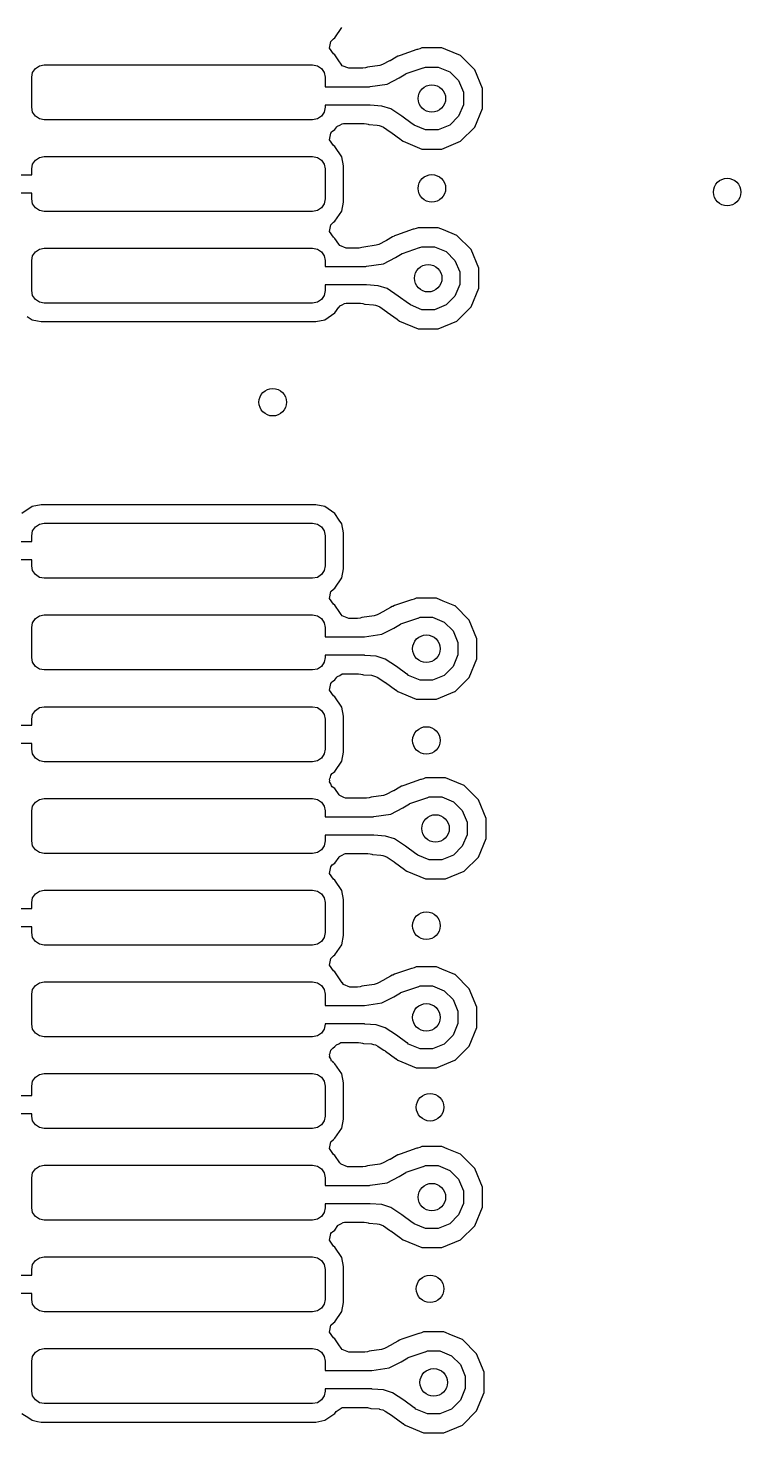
# Model space of a CAD drawing. Extents: x 114.9 to 199.6, y -137.1 to -76.7.
# Drawn here: x 180.48 to 184.36, y -112.99 to -105.33 of the extents above; entities that cross this region are included whole.
import ezdxf

# ---------------------------------------------------------------- set-up
doc = ezdxf.new("R2010")
doc.units = 0
doc.layers.add('BLACK', color=7, linetype='CONTINUOUS')

msp = doc.modelspace()

# ---------------------------------------------------------------- linework, layer by layer
at = {"layer": 'BLACK', "linetype": 'CONTINUOUS'}
for p, q in [((182.12919, -105.398778), (182.142709, -105.385258)), ((182.142709, -105.385258), (182.151431, -105.379431)), ((182.151431, -105.379431), (182.188713, -105.323635)), ((182.121875, -105.435561), (182.12919, -105.398778)), ((182.14271, -105.466741), (182.121875, -105.435561)), ((182.151431, -105.472569), (182.14271, -105.466741)), ((182.598828, -105.442987), (182.506279, -105.474933)), ((182.601347, -105.442643), (182.598828, -105.442987)), ((182.613448, -105.439367), (182.601347, -105.442643)), ((182.6252, -105.4345), (182.613448, -105.439367)), ((182.7348, -105.4345), (182.6252, -105.4345)), ((182.734801, -105.4345), (182.7348, -105.4345)), ((182.755292, -105.442988), (182.734801, -105.4345)), ((182.836058, -105.476443), (182.755292, -105.442988)), ((180.51797, -105.54597), (180.54009, -105.53119)), ((180.54009, -105.53119), (180.566182, -105.526)), ((180.566182, -105.526), (182.029818, -105.526)), ((182.029818, -105.526), (182.05591, -105.53119)), ((182.05591, -105.53119), (182.07803, -105.54597)), ((182.173524, -105.505634), (182.151431, -105.472569)), ((182.185611, -105.523723), (182.173524, -105.505634)), ((182.191705, -105.531148), (182.185611, -105.523723)), ((182.226353, -105.5455), (182.191705, -105.531148)), ((182.318438, -105.543277), (182.303846, -105.5455)), ((182.328552, -105.540121), (182.318438, -105.543277)), ((182.395405, -105.530609), (182.328552, -105.540121)), ((182.411044, -105.525605), (182.395405, -105.530609)), ((182.449588, -105.505634), (182.411044, -105.525605)), ((182.452014, -105.504288), (182.449588, -105.505634)), ((182.484756, -105.484897), (182.452014, -105.504288)), ((182.484799, -105.484873), (182.484756, -105.484897)), ((182.494187, -105.479935), (182.484799, -105.484873)), ((182.494202, -105.479927), (182.494187, -105.479935)), ((182.496325, -105.478944), (182.494202, -105.479927)), ((182.49634, -105.478937), (182.496325, -105.478944)), ((182.506251, -105.474943), (182.49634, -105.478937)), ((182.506279, -105.474933), (182.506251, -105.474943)), ((182.540679, -105.574668), (182.633253, -105.542714)), ((182.633253, -105.542714), (182.635087, -105.542824)), ((182.635087, -105.542824), (182.645859, -105.538363)), ((182.645859, -105.538363), (182.714141, -105.538363)), ((182.714141, -105.538363), (182.777225, -105.564493)), ((182.836059, -105.476444), (182.836058, -105.476443)), ((182.836061, -105.476445), (182.836059, -105.476444)), ((182.913555, -105.553939), (182.836061, -105.476445)), ((180.498, -105.594182), (180.50319, -105.56809)), ((180.498, -105.757818), (180.498, -105.594182)), ((180.50319, -105.56809), (180.51797, -105.54597)), ((182.07803, -105.54597), (182.09281, -105.56809)), ((182.09281, -105.56809), (182.098, -105.594182)), ((182.098, -105.594182), (182.098, -105.646)), ((182.303846, -105.5455), (182.226353, -105.5455)), ((182.436267, -105.631359), (182.501999, -105.5973)), ((182.501999, -105.5973), (182.538542, -105.575658)), ((182.538542, -105.575658), (182.540679, -105.574668)), ((182.777225, -105.564493), (182.825507, -105.612775)), ((182.825507, -105.612775), (182.851637, -105.675859)), ((182.913555, -105.55394), (182.913555, -105.553939)), ((182.913557, -105.553942), (182.913555, -105.55394)), ((182.9555, -105.6552), (182.913557, -105.553942)), ((182.098, -105.646), (182.34055, -105.646)), ((182.34055, -105.646), (182.343412, -105.64457)), ((182.343412, -105.64457), (182.436267, -105.631359)), ((182.851637, -105.675859), (182.851637, -105.744141)), ((182.9555, -105.7648), (182.9555, -105.6552)), ((180.50319, -105.78391), (180.498, -105.757818)), ((182.098, -105.757818), (182.09281, -105.78391)), ((182.342735, -105.746), (182.098, -105.746)), ((182.098, -105.746), (182.098, -105.757818)), ((182.344253, -105.746756), (182.342735, -105.746)), ((182.406637, -105.751086), (182.344253, -105.746756)), ((182.456022, -105.766697), (182.406637, -105.751086)), ((182.516232, -105.807276), (182.456022, -105.766697)), ((182.851637, -105.744141), (182.825507, -105.807225)), ((182.913557, -105.866058), (182.9555, -105.7648)), ((180.51797, -105.80603), (180.50319, -105.78391)), ((180.54009, -105.82081), (180.51797, -105.80603)), ((180.566182, -105.826), (180.54009, -105.82081)), ((182.029818, -105.826), (180.566182, -105.826)), ((182.05591, -105.82081), (182.029818, -105.826)), ((182.07803, -105.80603), (182.05591, -105.82081)), ((182.09281, -105.78391), (182.07803, -105.80603)), ((182.177931, -105.85555), (182.190066, -105.847442)), ((182.190066, -105.847442), (182.198785, -105.846582)), ((182.198785, -105.846582), (182.198969, -105.846504)), ((182.198969, -105.846504), (182.199091, -105.846552)), ((182.199091, -105.846552), (182.199626, -105.8465)), ((182.199626, -105.8465), (182.310176, -105.8465)), ((182.310176, -105.8465), (182.323041, -105.848219)), ((182.323041, -105.848219), (182.331833, -105.850611)), ((182.331833, -105.850611), (182.336948, -105.852003)), ((182.57298, -105.848407), (182.516232, -105.807276)), ((182.5733, -105.848631), (182.57298, -105.848407)), ((182.576564, -105.849296), (182.5733, -105.848631)), ((182.582775, -105.855507), (182.576564, -105.849296)), ((182.825507, -105.807225), (182.777225, -105.855507)), ((182.121875, -105.935561), (182.12919, -105.898778)), ((182.12919, -105.898778), (182.134823, -105.891819)), ((182.134823, -105.891819), (182.138418, -105.888125)), ((182.138418, -105.888125), (182.151431, -105.879431)), ((182.151431, -105.879431), (182.161382, -105.864537)), ((182.161382, -105.864537), (182.164516, -105.861319)), ((182.164516, -105.861319), (182.177931, -105.85555)), ((182.336948, -105.852003), (182.380997, -105.855059)), ((182.380997, -105.855059), (182.392362, -105.857219)), ((182.392362, -105.857219), (182.402949, -105.860565)), ((182.402949, -105.860565), (182.415563, -105.866653)), ((182.415563, -105.866653), (182.451673, -105.89099)), ((182.451673, -105.89099), (182.455079, -105.893285)), ((182.455079, -105.893285), (182.456443, -105.894238)), ((182.456443, -105.894238), (182.511066, -105.933829)), ((182.645859, -105.881637), (182.582775, -105.855507)), ((182.714141, -105.881637), (182.645859, -105.881637)), ((182.777225, -105.855507), (182.714141, -105.881637)), ((182.836061, -105.943555), (182.913555, -105.866061)), ((182.913555, -105.86606), (182.913557, -105.866058)), ((182.913555, -105.866061), (182.913555, -105.86606)), ((182.14271, -105.966741), (182.121875, -105.935561)), ((182.151431, -105.972569), (182.14271, -105.966741)), ((182.188713, -106.028365), (182.151431, -105.972569)), ((182.511066, -105.933829), (182.51248, -105.934836)), ((182.51248, -105.934836), (182.512528, -105.93487)), ((182.512528, -105.93487), (182.512537, -105.934876)), ((182.512537, -105.934876), (182.514861, -105.936503)), ((182.514861, -105.936503), (182.514809, -105.936577)), ((182.514809, -105.936577), (182.523603, -105.943219)), ((182.523603, -105.943219), (182.523939, -105.943555)), ((182.523939, -105.943555), (182.52394, -105.943555)), ((182.52394, -105.943555), (182.523942, -105.943557)), ((182.523942, -105.943557), (182.6252, -105.9855)), ((182.6252, -105.9855), (182.625202, -105.9855)), ((182.625202, -105.9855), (182.734798, -105.9855)), ((182.734798, -105.9855), (182.7348, -105.9855)), ((182.7348, -105.9855), (182.836058, -105.943557)), ((182.836058, -105.943557), (182.83606, -105.943555)), ((182.83606, -105.943555), (182.836061, -105.943555)), ((180.498, -106.094182), (180.50319, -106.06809)), ((180.50319, -106.06809), (180.51797, -106.04597)), ((180.51797, -106.04597), (180.54009, -106.03119)), ((180.54009, -106.03119), (180.566182, -106.026)), ((180.566182, -106.026), (182.029818, -106.026)), ((182.029818, -106.026), (182.05591, -106.03119)), ((182.05591, -106.03119), (182.07803, -106.04597)), ((182.07803, -106.04597), (182.09281, -106.06809)), ((182.09281, -106.06809), (182.098, -106.094182)), ((182.198499, -106.077568), (182.188713, -106.028365)), ((182.1985, -106.274433), (182.198499, -106.077568)), ((180.234, -106.126), (180.498, -106.126)), ((180.498, -106.126), (180.498, -106.094182)), ((182.098, -106.094182), (182.098, -106.257818)), ((180.498, -106.226), (180.254711, -106.226)), ((180.498, -106.257818), (180.498, -106.226)), ((180.50319, -106.28391), (180.498, -106.257818)), ((180.51797, -106.30603), (180.50319, -106.28391)), ((180.54009, -106.32081), (180.51797, -106.30603)), ((182.07803, -106.30603), (182.05591, -106.32081)), ((182.09281, -106.28391), (182.07803, -106.30603)), ((182.098, -106.257818), (182.09281, -106.28391)), ((182.188713, -106.323635), (182.1985, -106.274433)), ((180.566182, -106.326), (180.54009, -106.32081)), ((182.029818, -106.326), (180.566182, -106.326)), ((182.05591, -106.32081), (182.029818, -106.326)), ((182.12919, -106.398778), (182.142709, -106.385258)), ((182.142709, -106.385258), (182.151431, -106.379431)), ((182.151431, -106.379431), (182.188713, -106.323635)), ((182.121875, -106.435561), (182.12919, -106.398778)), ((182.14271, -106.466741), (182.121875, -106.435561)), ((182.474187, -106.459935), (182.464799, -106.464873)), ((182.474202, -106.459927), (182.474187, -106.459935)), ((182.476325, -106.458944), (182.474202, -106.459927)), ((182.47634, -106.458937), (182.476325, -106.458944)), ((182.486251, -106.454943), (182.47634, -106.458937)), ((182.486279, -106.454933), (182.486251, -106.454943)), ((182.578828, -106.422987), (182.486279, -106.454933)), ((182.581347, -106.422643), (182.578828, -106.422987)), ((182.593448, -106.419367), (182.581347, -106.422643)), ((182.6052, -106.4145), (182.593448, -106.419367)), ((182.7148, -106.4145), (182.6052, -106.4145)), ((182.714801, -106.4145), (182.7148, -106.4145)), ((182.742561, -106.425999), (182.714801, -106.4145)), ((182.816058, -106.456443), (182.742561, -106.425999)), ((182.816059, -106.456444), (182.816058, -106.456443)), ((182.816061, -106.456445), (182.816059, -106.456444)), ((182.893555, -106.533939), (182.816061, -106.456445)), ((180.51797, -106.54597), (180.54009, -106.53119)), ((180.54009, -106.53119), (180.566182, -106.526)), ((180.566182, -106.526), (182.029818, -106.526)), ((182.029818, -106.526), (182.05591, -106.53119)), ((182.05591, -106.53119), (182.07803, -106.54597)), ((182.15143, -106.472568), (182.14271, -106.466741)), ((182.151431, -106.472569), (182.15143, -106.472568)), ((182.172248, -106.503723), (182.151431, -106.472569)), ((182.178342, -106.511148), (182.172248, -106.503723)), ((182.21299, -106.5255), (182.178342, -106.511148)), ((182.283846, -106.5255), (182.21299, -106.5255)), ((182.298438, -106.523277), (182.283846, -106.5255)), ((182.308552, -106.520121), (182.298438, -106.523277)), ((182.375405, -106.510609), (182.308552, -106.520121)), ((182.391044, -106.505605), (182.375405, -106.510609)), ((182.429588, -106.485634), (182.391044, -106.505605)), ((182.432014, -106.484288), (182.429588, -106.485634)), ((182.464756, -106.464897), (182.432014, -106.484288)), ((182.464799, -106.464873), (182.464756, -106.464897)), ((182.520679, -106.554668), (182.613253, -106.522714)), ((182.613253, -106.522714), (182.615087, -106.522824)), ((182.615087, -106.522824), (182.625859, -106.518363)), ((182.625859, -106.518363), (182.694141, -106.518363)), ((182.694141, -106.518363), (182.757225, -106.544493)), ((182.893555, -106.53394), (182.893555, -106.533939)), ((182.893557, -106.533942), (182.893555, -106.53394)), ((182.9355, -106.6352), (182.893557, -106.533942)), ((180.498, -106.594182), (180.50319, -106.56809)), ((180.498, -106.757818), (180.498, -106.594182)), ((180.50319, -106.56809), (180.51797, -106.54597)), ((182.07803, -106.54597), (182.09281, -106.56809)), ((182.09281, -106.56809), (182.098, -106.594182)), ((182.098, -106.594182), (182.098, -106.626)), ((182.323412, -106.62457), (182.416267, -106.611359)), ((182.416267, -106.611359), (182.481999, -106.5773)), ((182.481999, -106.5773), (182.518542, -106.555658)), ((182.518542, -106.555658), (182.520679, -106.554668)), ((182.757225, -106.544493), (182.805507, -106.592775)), ((182.805507, -106.592775), (182.831637, -106.655859)), ((182.098, -106.626), (182.32055, -106.626)), ((182.32055, -106.626), (182.323412, -106.62457)), ((182.831637, -106.655859), (182.831637, -106.724141)), ((182.9355, -106.7448), (182.9355, -106.6352)), ((180.50319, -106.78391), (180.498, -106.757818)), ((182.098, -106.757818), (182.09281, -106.78391)), ((182.322735, -106.726), (182.098, -106.726)), ((182.098, -106.726), (182.098, -106.757818)), ((182.324253, -106.726756), (182.322735, -106.726)), ((182.386637, -106.731086), (182.324253, -106.726756)), ((182.436022, -106.746697), (182.386637, -106.731086)), ((182.496232, -106.787276), (182.436022, -106.746697)), ((182.831637, -106.724141), (182.805507, -106.787225)), ((182.893557, -106.846058), (182.9355, -106.7448)), ((180.51797, -106.80603), (180.50319, -106.78391)), ((180.54009, -106.82081), (180.51797, -106.80603)), ((180.566182, -106.826), (180.54009, -106.82081)), ((182.029818, -106.826), (180.566182, -106.826)), ((182.05591, -106.82081), (182.029818, -106.826)), ((182.07803, -106.80603), (182.05591, -106.82081)), ((182.09281, -106.78391), (182.07803, -106.80603)), ((182.172248, -106.848277), (182.176421, -106.845488)), ((182.176421, -106.845488), (182.178342, -106.840852)), ((182.178342, -106.840852), (182.191545, -106.835382)), ((182.191545, -106.835382), (182.203431, -106.827441)), ((182.203431, -106.827441), (182.21299, -106.8265)), ((182.21299, -106.8265), (182.290176, -106.8265)), ((182.290176, -106.8265), (182.303041, -106.828219)), ((182.303041, -106.828219), (182.311833, -106.830611)), ((182.311833, -106.830611), (182.316948, -106.832003)), ((182.316948, -106.832003), (182.360997, -106.835059)), ((182.360997, -106.835059), (182.372362, -106.837219)), ((182.372362, -106.837219), (182.382949, -106.840565)), ((182.382949, -106.840565), (182.395563, -106.846653)), ((182.55298, -106.828407), (182.496232, -106.787276)), ((182.5533, -106.828631), (182.55298, -106.828407)), ((182.556564, -106.829296), (182.5533, -106.828631)), ((182.562775, -106.835507), (182.556564, -106.829296)), ((182.625859, -106.861637), (182.562775, -106.835507)), ((182.757225, -106.835507), (182.694141, -106.861637)), ((182.805507, -106.787225), (182.757225, -106.835507)), ((182.816061, -106.923555), (182.893555, -106.846061)), ((182.893555, -106.84606), (182.893557, -106.846058)), ((182.893555, -106.846061), (182.893555, -106.84606)), ((180.472995, -106.898425), (180.500365, -106.916713)), ((180.500365, -106.916713), (180.500367, -106.916714)), ((180.500367, -106.916714), (180.529832, -106.922574)), ((180.529832, -106.922574), (180.549567, -106.9265)), ((182.046432, -106.926499), (182.095635, -106.916713)), ((182.095635, -106.916713), (182.151431, -106.879431)), ((182.151431, -106.879431), (182.172248, -106.848277)), ((182.395563, -106.846653), (182.435079, -106.873285)), ((182.435079, -106.873285), (182.436443, -106.874238)), ((182.436443, -106.874238), (182.491066, -106.913829)), ((182.491066, -106.913829), (182.49248, -106.914836)), ((182.49248, -106.914836), (182.492523, -106.914866)), ((182.492523, -106.914866), (182.494861, -106.916503)), ((182.494861, -106.916503), (182.494809, -106.916577)), ((182.494809, -106.916577), (182.503603, -106.923219)), ((182.694141, -106.861637), (182.625859, -106.861637)), ((180.549567, -106.9265), (182.046432, -106.926499)), ((182.503603, -106.923219), (182.503939, -106.923555)), ((182.503939, -106.923555), (182.50394, -106.923555)), ((182.50394, -106.923555), (182.503942, -106.923557)), ((182.503942, -106.923557), (182.6052, -106.9655)), ((182.6052, -106.9655), (182.605202, -106.9655)), ((182.605202, -106.9655), (182.714798, -106.9655)), ((182.714798, -106.9655), (182.7148, -106.9655)), ((182.7148, -106.9655), (182.816058, -106.923557)), ((182.816058, -106.923557), (182.81606, -106.923555)), ((182.81606, -106.923555), (182.816061, -106.923555)), ((180.500364, -107.935287), (180.444568, -107.972568)), ((180.549569, -107.9255), (180.500364, -107.935287)), ((182.046435, -107.9255), (180.549569, -107.9255)), ((182.095632, -107.935285), (182.046435, -107.9255)), ((182.151431, -107.972568), (182.095632, -107.935285)), ((182.175272, -108.008249), (182.151431, -107.972568)), ((180.498, -108.094182), (180.50319, -108.06809)), ((180.50319, -108.06809), (180.51797, -108.04597)), ((180.51797, -108.04597), (180.54009, -108.03119)), ((180.54009, -108.03119), (180.566182, -108.026)), ((180.566182, -108.026), (182.029818, -108.026)), ((182.029818, -108.026), (182.05591, -108.03119)), ((182.05591, -108.03119), (182.07803, -108.04597)), ((182.07803, -108.04597), (182.09281, -108.06809)), ((182.09281, -108.06809), (182.098, -108.094182)), ((182.188713, -108.028365), (182.175272, -108.008249)), ((182.198499, -108.077568), (182.188713, -108.028365)), ((179.704, -108.126), (180.498, -108.126)), ((180.498, -108.126), (180.498, -108.094182)), ((182.098, -108.094182), (182.098, -108.257818)), ((182.198499, -108.125198), (182.198499, -108.077568)), ((182.1985, -108.274433), (182.198499, -108.125198)), ((180.498, -108.226), (179.724711, -108.226)), ((180.498, -108.257818), (180.498, -108.226)), ((180.50319, -108.28391), (180.498, -108.257818)), ((180.51797, -108.30603), (180.50319, -108.28391)), ((182.09281, -108.28391), (182.07803, -108.30603)), ((182.098, -108.257818), (182.09281, -108.28391)), ((182.188713, -108.323635), (182.1985, -108.274433)), ((180.54009, -108.32081), (180.51797, -108.30603)), ((180.566182, -108.326), (180.54009, -108.32081)), ((182.029818, -108.326), (180.566182, -108.326)), ((182.05591, -108.32081), (182.029818, -108.326)), ((182.07803, -108.30603), (182.05591, -108.32081)), ((182.151431, -108.379431), (182.188713, -108.323635)), ((182.121875, -108.435561), (182.12919, -108.398778)), ((182.14271, -108.466741), (182.121875, -108.435561)), ((182.12919, -108.398778), (182.142709, -108.385258)), ((182.142709, -108.385258), (182.151431, -108.379431)), ((182.568828, -108.442987), (182.476279, -108.474933)), ((182.571347, -108.442643), (182.568828, -108.442987)), ((182.583448, -108.439367), (182.571347, -108.442643)), ((182.5952, -108.4345), (182.583448, -108.439367)), ((182.7048, -108.4345), (182.5952, -108.4345)), ((182.704801, -108.4345), (182.7048, -108.4345)), ((182.741882, -108.44986), (182.704801, -108.4345)), ((182.806058, -108.476443), (182.741882, -108.44986)), ((180.51797, -108.54597), (180.54009, -108.53119)), ((180.54009, -108.53119), (180.566182, -108.526)), ((180.566182, -108.526), (182.029818, -108.526)), ((182.029818, -108.526), (182.05591, -108.53119)), ((182.05591, -108.53119), (182.07803, -108.54597)), ((182.151431, -108.472569), (182.14271, -108.466741)), ((182.178244, -108.512698), (182.151431, -108.472569)), ((182.185611, -108.523723), (182.178244, -108.512698)), ((182.191705, -108.531148), (182.185611, -108.523723)), ((182.226353, -108.5455), (182.191705, -108.531148)), ((182.365405, -108.530609), (182.298552, -108.540121)), ((182.381044, -108.525605), (182.365405, -108.530609)), ((182.419588, -108.505634), (182.381044, -108.525605)), ((182.422014, -108.504288), (182.419588, -108.505634)), ((182.454756, -108.484897), (182.422014, -108.504288)), ((182.454799, -108.484873), (182.454756, -108.484897)), ((182.464187, -108.479935), (182.454799, -108.484873)), ((182.464202, -108.479927), (182.464187, -108.479935)), ((182.466325, -108.478944), (182.464202, -108.479927)), ((182.46634, -108.478937), (182.466325, -108.478944)), ((182.476251, -108.474943), (182.46634, -108.478937)), ((182.476279, -108.474933), (182.476251, -108.474943)), ((182.806059, -108.476444), (182.806058, -108.476443)), ((182.806061, -108.476445), (182.806059, -108.476444)), ((182.883555, -108.553939), (182.806061, -108.476445)), ((180.498, -108.594182), (180.50319, -108.56809)), ((180.498, -108.757818), (180.498, -108.594182)), ((180.50319, -108.56809), (180.51797, -108.54597)), ((182.07803, -108.54597), (182.09281, -108.56809)), ((182.09281, -108.56809), (182.098, -108.594182)), ((182.098, -108.594182), (182.098, -108.646)), ((182.273846, -108.5455), (182.226353, -108.5455)), ((182.288438, -108.543277), (182.273846, -108.5455)), ((182.298552, -108.540121), (182.288438, -108.543277)), ((182.406267, -108.631359), (182.471999, -108.5973)), ((182.471999, -108.5973), (182.508542, -108.575658)), ((182.508542, -108.575658), (182.510679, -108.574668)), ((182.510679, -108.574668), (182.603253, -108.542714)), ((182.603253, -108.542714), (182.605087, -108.542824)), ((182.605087, -108.542824), (182.615859, -108.538363)), ((182.615859, -108.538363), (182.684141, -108.538363)), ((182.684141, -108.538363), (182.747225, -108.564493)), ((182.747225, -108.564493), (182.795507, -108.612775)), ((182.883555, -108.55394), (182.883555, -108.553939)), ((182.883557, -108.553942), (182.883555, -108.55394)), ((182.9255, -108.6552), (182.883557, -108.553942)), ((182.098, -108.646), (182.31055, -108.646)), ((182.31055, -108.646), (182.313412, -108.64457)), ((182.313412, -108.64457), (182.406267, -108.631359)), ((182.795507, -108.612775), (182.821637, -108.675859)), ((182.821637, -108.675859), (182.821637, -108.744141)), ((182.9255, -108.7648), (182.9255, -108.6552)), ((180.50319, -108.78391), (180.498, -108.757818)), ((182.098, -108.757818), (182.09281, -108.78391)), ((182.312735, -108.746), (182.098, -108.746)), ((182.098, -108.746), (182.098, -108.757818)), ((182.314253, -108.746756), (182.312735, -108.746)), ((182.376637, -108.751086), (182.314253, -108.746756)), ((182.426022, -108.766697), (182.376637, -108.751086)), ((182.821637, -108.744141), (182.795507, -108.807225)), ((180.51797, -108.80603), (180.50319, -108.78391)), ((180.54009, -108.82081), (180.51797, -108.80603)), ((180.566182, -108.826), (180.54009, -108.82081)), ((182.029818, -108.826), (180.566182, -108.826)), ((182.05591, -108.82081), (182.029818, -108.826)), ((182.07803, -108.80603), (182.05591, -108.82081)), ((182.09281, -108.78391), (182.07803, -108.80603)), ((182.486232, -108.807276), (182.426022, -108.766697)), ((182.54298, -108.848407), (182.486232, -108.807276)), ((182.795507, -108.807225), (182.747225, -108.855507)), ((182.883557, -108.866058), (182.9255, -108.7648)), ((182.121875, -108.935561), (182.12919, -108.898778)), ((182.12919, -108.898778), (182.134823, -108.891819)), ((182.134823, -108.891819), (182.138418, -108.888125)), ((182.138418, -108.888125), (182.151431, -108.879431)), ((182.151431, -108.879431), (182.161382, -108.864537)), ((182.161382, -108.864537), (182.164516, -108.861319)), ((182.164516, -108.861319), (182.177931, -108.85555)), ((182.177931, -108.85555), (182.190066, -108.847442)), ((182.190066, -108.847442), (182.198785, -108.846582)), ((182.198785, -108.846582), (182.198969, -108.846504)), ((182.198969, -108.846504), (182.199091, -108.846552)), ((182.199091, -108.846552), (182.199626, -108.8465)), ((182.199626, -108.8465), (182.280176, -108.8465)), ((182.280176, -108.8465), (182.293041, -108.848219)), ((182.293041, -108.848219), (182.301833, -108.850611)), ((182.301833, -108.850611), (182.306948, -108.852003)), ((182.306948, -108.852003), (182.350997, -108.855059)), ((182.350997, -108.855059), (182.362362, -108.857219)), ((182.362362, -108.857219), (182.372949, -108.860565)), ((182.372949, -108.860565), (182.385563, -108.866653)), ((182.385563, -108.866653), (182.425079, -108.893285)), ((182.425079, -108.893285), (182.426443, -108.894238)), ((182.426443, -108.894238), (182.481066, -108.933829)), ((182.5433, -108.848631), (182.54298, -108.848407)), ((182.546564, -108.849296), (182.5433, -108.848631)), ((182.552775, -108.855507), (182.546564, -108.849296)), ((182.615859, -108.881637), (182.552775, -108.855507)), ((182.684141, -108.881637), (182.615859, -108.881637)), ((182.747225, -108.855507), (182.684141, -108.881637)), ((182.806061, -108.943555), (182.883555, -108.866061)), ((182.883555, -108.86606), (182.883557, -108.866058)), ((182.883555, -108.866061), (182.883555, -108.86606)), ((182.14271, -108.966741), (182.121875, -108.935561)), ((182.151431, -108.972569), (182.14271, -108.966741)), ((182.188713, -109.028365), (182.151431, -108.972569)), ((182.481066, -108.933829), (182.48248, -108.934836)), ((182.48248, -108.934836), (182.482528, -108.93487)), ((182.482528, -108.93487), (182.482537, -108.934876)), ((182.482537, -108.934876), (182.484861, -108.936503)), ((182.484861, -108.936503), (182.484809, -108.936577)), ((182.484809, -108.936577), (182.493603, -108.943219)), ((182.493603, -108.943219), (182.493939, -108.943555)), ((182.493939, -108.943555), (182.49394, -108.943555)), ((182.49394, -108.943555), (182.493942, -108.943557)), ((182.493942, -108.943557), (182.5952, -108.9855)), ((182.5952, -108.9855), (182.595202, -108.9855)), ((182.595202, -108.9855), (182.704798, -108.9855)), ((182.704798, -108.9855), (182.7048, -108.9855)), ((182.7048, -108.9855), (182.806058, -108.943557)), ((182.806058, -108.943557), (182.80606, -108.943555)), ((182.80606, -108.943555), (182.806061, -108.943555)), ((180.50319, -109.06809), (180.51797, -109.04597)), ((180.51797, -109.04597), (180.54009, -109.03119)), ((180.54009, -109.03119), (180.566182, -109.026)), ((180.566182, -109.026), (182.029818, -109.026)), ((182.029818, -109.026), (182.05591, -109.03119)), ((182.05591, -109.03119), (182.07803, -109.04597)), ((182.07803, -109.04597), (182.09281, -109.06809)), ((182.198499, -109.077568), (182.188713, -109.028365)), ((180.074, -109.126), (180.498, -109.126)), ((180.498, -109.094182), (180.50319, -109.06809)), ((180.498, -109.126), (180.498, -109.094182)), ((182.09281, -109.06809), (182.098, -109.094182)), ((182.098, -109.094182), (182.098, -109.257818)), ((182.1985, -109.274433), (182.198499, -109.077568)), ((180.498, -109.226), (180.09471, -109.226)), ((180.498, -109.257818), (180.498, -109.226)), ((180.50319, -109.28391), (180.498, -109.257818)), ((180.51797, -109.30603), (180.50319, -109.28391)), ((182.09281, -109.28391), (182.07803, -109.30603)), ((182.098, -109.257818), (182.09281, -109.28391)), ((182.188713, -109.323635), (182.1985, -109.274433)), ((180.54009, -109.32081), (180.51797, -109.30603)), ((180.566182, -109.326), (180.54009, -109.32081)), ((182.029818, -109.326), (180.566182, -109.326)), ((182.05591, -109.32081), (182.029818, -109.326)), ((182.07803, -109.30603), (182.05591, -109.32081)), ((182.151431, -109.379431), (182.188713, -109.323635)), ((182.121087, -109.422114), (182.126757, -109.411008)), ((182.123232, -109.428735), (182.121087, -109.422114)), ((182.121875, -109.435561), (182.123232, -109.428735)), ((182.128802, -109.445928), (182.121875, -109.435561)), ((182.126757, -109.411008), (182.12919, -109.398778)), ((182.132646, -109.457791), (182.128802, -109.445928)), ((182.12919, -109.398778), (182.13698, -109.390987)), ((182.13698, -109.390987), (182.138142, -109.388713)), ((182.138142, -109.388713), (182.139788, -109.388179)), ((182.139788, -109.388179), (182.142709, -109.385258)), ((182.142709, -109.385258), (182.151431, -109.379431)), ((182.618828, -109.422987), (182.526279, -109.454933)), ((182.621347, -109.422643), (182.618828, -109.422987)), ((182.633448, -109.419367), (182.621347, -109.422643)), ((182.6452, -109.4145), (182.633448, -109.419367)), ((182.7548, -109.4145), (182.6452, -109.4145)), ((182.754801, -109.4145), (182.7548, -109.4145)), ((182.775292, -109.422988), (182.754801, -109.4145)), ((182.856058, -109.456443), (182.775292, -109.422988)), ((180.54009, -109.53119), (180.566182, -109.526)), ((180.566182, -109.526), (182.029818, -109.526)), ((182.029818, -109.526), (182.05591, -109.53119)), ((182.137057, -109.462964), (182.132646, -109.457791)), ((182.151431, -109.472569), (182.137057, -109.462964)), ((182.17384, -109.506106), (182.151431, -109.472569)), ((182.175703, -109.508291), (182.17384, -109.506106)), ((182.178342, -109.511148), (182.175703, -109.508291)), ((182.200663, -109.520394), (182.178342, -109.511148)), ((182.209104, -109.525346), (182.200663, -109.520394)), ((182.211075, -109.524707), (182.209104, -109.525346)), ((182.21299, -109.5255), (182.211075, -109.524707)), ((182.323846, -109.5255), (182.21299, -109.5255)), ((182.338438, -109.523277), (182.323846, -109.5255)), ((182.348552, -109.520121), (182.338438, -109.523277)), ((182.415405, -109.510609), (182.348552, -109.520121)), ((182.431044, -109.505605), (182.415405, -109.510609)), ((182.469588, -109.485634), (182.431044, -109.505605)), ((182.472014, -109.484288), (182.469588, -109.485634)), ((182.504756, -109.464897), (182.472014, -109.484288)), ((182.504799, -109.464873), (182.504756, -109.464897)), ((182.514187, -109.459935), (182.504799, -109.464873)), ((182.514202, -109.459927), (182.514187, -109.459935)), ((182.516325, -109.458944), (182.514202, -109.459927)), ((182.51634, -109.458937), (182.516325, -109.458944)), ((182.526251, -109.454943), (182.51634, -109.458937)), ((182.526279, -109.454933), (182.526251, -109.454943)), ((182.560679, -109.554668), (182.653253, -109.522714)), ((182.653253, -109.522714), (182.655087, -109.522824)), ((182.655087, -109.522824), (182.665859, -109.518363)), ((182.665859, -109.518363), (182.734141, -109.518363)), ((182.734141, -109.518363), (182.797225, -109.544493)), ((182.856059, -109.456444), (182.856058, -109.456443)), ((182.856061, -109.456445), (182.856059, -109.456444)), ((182.933555, -109.533939), (182.856061, -109.456445)), ((180.498, -109.594182), (180.50319, -109.56809)), ((180.498, -109.757818), (180.498, -109.594182)), ((180.50319, -109.56809), (180.51797, -109.54597)), ((180.51797, -109.54597), (180.54009, -109.53119)), ((182.05591, -109.53119), (182.07803, -109.54597)), ((182.07803, -109.54597), (182.09281, -109.56809)), ((182.09281, -109.56809), (182.098, -109.594182)), ((182.098, -109.594182), (182.098, -109.626)), ((182.456267, -109.611359), (182.521999, -109.5773)), ((182.521999, -109.5773), (182.558542, -109.555658)), ((182.558542, -109.555658), (182.560679, -109.554668)), ((182.797225, -109.544493), (182.845507, -109.592775)), ((182.845507, -109.592775), (182.871637, -109.655859)), ((182.933555, -109.53394), (182.933555, -109.533939)), ((182.933557, -109.533942), (182.933555, -109.53394)), ((182.9755, -109.6352), (182.933557, -109.533942)), ((182.098, -109.626), (182.36055, -109.626)), ((182.36055, -109.626), (182.363412, -109.62457)), ((182.363412, -109.62457), (182.456267, -109.611359)), ((182.871637, -109.655859), (182.871637, -109.724141)), ((182.9755, -109.7448), (182.9755, -109.6352)), ((182.362735, -109.726), (182.098, -109.726)), ((182.098, -109.726), (182.098, -109.757818)), ((182.364253, -109.726756), (182.362735, -109.726)), ((182.426637, -109.731086), (182.364253, -109.726756)), ((182.476022, -109.746697), (182.426637, -109.731086)), ((182.536232, -109.787276), (182.476022, -109.746697)), ((182.871637, -109.724141), (182.845507, -109.787225)), ((182.933557, -109.846058), (182.9755, -109.7448)), ((180.50319, -109.78391), (180.498, -109.757818)), ((180.51797, -109.80603), (180.50319, -109.78391)), ((180.54009, -109.82081), (180.51797, -109.80603)), ((180.566182, -109.826), (180.54009, -109.82081)), ((182.029818, -109.826), (180.566182, -109.826)), ((182.05591, -109.82081), (182.029818, -109.826)), ((182.07803, -109.80603), (182.05591, -109.82081)), ((182.09281, -109.78391), (182.07803, -109.80603)), ((182.098, -109.757818), (182.09281, -109.78391)), ((182.190042, -109.836387), (182.203431, -109.827441)), ((182.203431, -109.827441), (182.208549, -109.826937)), ((182.208549, -109.826937), (182.209104, -109.826654)), ((182.209104, -109.826654), (182.209645, -109.826829)), ((182.209645, -109.826829), (182.21299, -109.8265)), ((182.21299, -109.8265), (182.330176, -109.8265)), ((182.330176, -109.8265), (182.343041, -109.828219)), ((182.343041, -109.828219), (182.351833, -109.830611)), ((182.351833, -109.830611), (182.356948, -109.832003)), ((182.356948, -109.832003), (182.400997, -109.835059)), ((182.59298, -109.828407), (182.536232, -109.787276)), ((182.5933, -109.828631), (182.59298, -109.828407)), ((182.596564, -109.829296), (182.5933, -109.828631)), ((182.602775, -109.835507), (182.596564, -109.829296)), ((182.845507, -109.787225), (182.797225, -109.835507)), ((182.121875, -109.935561), (182.12919, -109.898778)), ((182.12919, -109.898778), (182.132646, -109.894209)), ((182.132646, -109.894209), (182.137057, -109.889035)), ((182.137057, -109.889035), (182.151431, -109.879431)), ((182.151431, -109.879431), (182.17384, -109.845893)), ((182.17384, -109.845893), (182.175703, -109.843709)), ((182.175703, -109.843709), (182.190042, -109.836387)), ((182.400997, -109.835059), (182.412362, -109.837219)), ((182.412362, -109.837219), (182.422949, -109.840565)), ((182.422949, -109.840565), (182.435563, -109.846653)), ((182.435563, -109.846653), (182.474114, -109.872635)), ((182.474114, -109.872635), (182.475079, -109.873285)), ((182.475079, -109.873285), (182.476443, -109.874238)), ((182.476443, -109.874238), (182.531066, -109.913829)), ((182.665859, -109.861637), (182.602775, -109.835507)), ((182.734141, -109.861637), (182.665859, -109.861637)), ((182.797225, -109.835507), (182.734141, -109.861637)), ((182.856061, -109.923555), (182.933555, -109.846061)), ((182.933555, -109.84606), (182.933557, -109.846058)), ((182.933555, -109.846061), (182.933555, -109.84606)), ((182.14271, -109.966741), (182.121875, -109.935561)), ((182.151431, -109.972569), (182.14271, -109.966741)), ((182.188713, -110.028365), (182.151431, -109.972569)), ((182.531066, -109.913829), (182.53248, -109.914836)), ((182.53248, -109.914836), (182.532528, -109.91487)), ((182.532528, -109.91487), (182.532537, -109.914876)), ((182.532537, -109.914876), (182.534861, -109.916503)), ((182.534861, -109.916503), (182.534809, -109.916577)), ((182.534809, -109.916577), (182.543603, -109.923219)), ((182.543603, -109.923219), (182.543939, -109.923555)), ((182.543939, -109.923555), (182.54394, -109.923555)), ((182.54394, -109.923555), (182.543942, -109.923557)), ((182.543942, -109.923557), (182.6452, -109.9655)), ((182.6452, -109.9655), (182.645202, -109.9655)), ((182.645202, -109.9655), (182.754798, -109.9655)), ((182.754798, -109.9655), (182.7548, -109.9655)), ((182.7548, -109.9655), (182.856058, -109.923557)), ((182.856058, -109.923557), (182.85606, -109.923555)), ((182.85606, -109.923555), (182.856061, -109.923555)), ((180.50319, -110.06809), (180.51797, -110.04597)), ((180.51797, -110.04597), (180.54009, -110.03119)), ((180.54009, -110.03119), (180.566182, -110.026)), ((180.566182, -110.026), (182.029818, -110.026)), ((182.029818, -110.026), (182.05591, -110.03119)), ((182.05591, -110.03119), (182.07803, -110.04597)), ((182.07803, -110.04597), (182.09281, -110.06809)), ((182.198499, -110.077568), (182.188713, -110.028365)), ((180.110251, -110.126), (180.498, -110.126)), ((180.498, -110.094182), (180.50319, -110.06809)), ((180.498, -110.126), (180.498, -110.094182)), ((182.09281, -110.06809), (182.098, -110.094182)), ((182.098, -110.094182), (182.098, -110.257818)), ((182.1985, -110.274433), (182.198499, -110.077568)), ((180.498, -110.226), (180.150104, -110.226)), ((180.498, -110.257818), (180.498, -110.226)), ((180.50319, -110.28391), (180.498, -110.257818)), ((180.51797, -110.30603), (180.50319, -110.28391)), ((182.09281, -110.28391), (182.07803, -110.30603)), ((182.098, -110.257818), (182.09281, -110.28391)), ((182.188713, -110.323635), (182.1985, -110.274433)), ((180.54009, -110.32081), (180.51797, -110.30603)), ((180.566182, -110.326), (180.54009, -110.32081)), ((182.029818, -110.326), (180.566182, -110.326)), ((182.05591, -110.32081), (182.029818, -110.326)), ((182.07803, -110.30603), (182.05591, -110.32081)), ((182.151431, -110.379431), (182.188713, -110.323635)), ((182.121875, -110.435561), (182.12919, -110.398778)), ((182.14271, -110.466741), (182.121875, -110.435561)), ((182.12919, -110.398778), (182.142709, -110.385258)), ((182.142709, -110.385258), (182.151431, -110.379431)), ((182.5952, -110.4445), (182.583448, -110.449367)), ((182.7048, -110.4445), (182.5952, -110.4445)), ((182.704801, -110.4445), (182.7048, -110.4445)), ((182.733592, -110.456426), (182.704801, -110.4445)), ((182.151431, -110.472569), (182.14271, -110.466741)), ((182.186798, -110.5255), (182.151431, -110.472569)), ((182.419588, -110.515634), (182.381044, -110.535605)), ((182.422014, -110.514288), (182.419588, -110.515634)), ((182.454756, -110.494897), (182.422014, -110.514288)), ((182.454799, -110.494873), (182.454756, -110.494897)), ((182.464187, -110.489935), (182.454799, -110.494873)), ((182.464202, -110.489927), (182.464187, -110.489935)), ((182.466325, -110.488944), (182.464202, -110.489927)), ((182.46634, -110.488937), (182.466325, -110.488944)), ((182.476251, -110.484943), (182.46634, -110.488937)), ((182.476279, -110.484933), (182.476251, -110.484943)), ((182.568828, -110.452987), (182.476279, -110.484933)), ((182.571347, -110.452643), (182.568828, -110.452987)), ((182.583448, -110.449367), (182.571347, -110.452643)), ((182.806058, -110.486443), (182.733592, -110.456426)), ((182.806059, -110.486444), (182.806058, -110.486443)), ((182.806061, -110.486445), (182.806059, -110.486444)), ((182.883555, -110.563939), (182.806061, -110.486445)), ((180.498, -110.594182), (180.50319, -110.56809)), ((180.498, -110.757818), (180.498, -110.594182)), ((180.50319, -110.56809), (180.51797, -110.54597)), ((180.51797, -110.54597), (180.54009, -110.53119)), ((180.54009, -110.53119), (180.566182, -110.526)), ((180.566182, -110.526), (182.029818, -110.526)), ((182.029818, -110.526), (182.05591, -110.53119)), ((182.05591, -110.53119), (182.07803, -110.54597)), ((182.07803, -110.54597), (182.09281, -110.56809)), ((182.09281, -110.56809), (182.098, -110.594182)), ((182.098, -110.594182), (182.098, -110.656)), ((182.191394, -110.532378), (182.186798, -110.5255)), ((182.191941, -110.532012), (182.191394, -110.532378)), ((182.198045, -110.541148), (182.191941, -110.532012)), ((182.232693, -110.5555), (182.198045, -110.541148)), ((182.273846, -110.5555), (182.232693, -110.5555)), ((182.288438, -110.553277), (182.273846, -110.5555)), ((182.298552, -110.550121), (182.288438, -110.553277)), ((182.365405, -110.540609), (182.298552, -110.550121)), ((182.381044, -110.535605), (182.365405, -110.540609)), ((182.471999, -110.6073), (182.508542, -110.585658)), ((182.508542, -110.585658), (182.510679, -110.584668)), ((182.510679, -110.584668), (182.603253, -110.552714)), ((182.603253, -110.552714), (182.605087, -110.552824)), ((182.605087, -110.552824), (182.615859, -110.548363)), ((182.615859, -110.548363), (182.684141, -110.548363)), ((182.684141, -110.548363), (182.747225, -110.574493)), ((182.747225, -110.574493), (182.795507, -110.622775)), ((182.883555, -110.56394), (182.883555, -110.563939)), ((182.883557, -110.563942), (182.883555, -110.56394)), ((182.9255, -110.6652), (182.883557, -110.563942)), ((182.098, -110.656), (182.31055, -110.656)), ((182.31055, -110.656), (182.313412, -110.65457)), ((182.313412, -110.65457), (182.406267, -110.641359)), ((182.406267, -110.641359), (182.471999, -110.6073)), ((182.795507, -110.622775), (182.821637, -110.685859)), ((182.9255, -110.7748), (182.9255, -110.6652)), ((182.821637, -110.685859), (182.821637, -110.754141)), ((180.50319, -110.78391), (180.498, -110.757818)), ((180.51797, -110.80603), (180.50319, -110.78391)), ((180.54009, -110.82081), (180.51797, -110.80603)), ((180.566182, -110.826), (180.54009, -110.82081)), ((182.029818, -110.826), (180.566182, -110.826)), ((182.05591, -110.82081), (182.029818, -110.826)), ((182.07803, -110.80603), (182.05591, -110.82081)), ((182.09281, -110.78391), (182.07803, -110.80603)), ((182.098, -110.757818), (182.09281, -110.78391)), ((182.312735, -110.756), (182.098, -110.756)), ((182.098, -110.756), (182.098, -110.757818)), ((182.314253, -110.756756), (182.312735, -110.756)), ((182.376637, -110.761086), (182.314253, -110.756756)), ((182.426022, -110.776697), (182.376637, -110.761086)), ((182.486232, -110.817276), (182.426022, -110.776697)), ((182.54298, -110.858407), (182.486232, -110.817276)), ((182.795507, -110.817225), (182.747225, -110.865507)), ((182.821637, -110.754141), (182.795507, -110.817225)), ((182.883557, -110.876058), (182.9255, -110.7748)), ((182.126108, -110.914273), (182.12919, -110.898778)), ((182.12919, -110.898778), (182.137339, -110.889413)), ((182.137339, -110.889413), (182.13988, -110.887148)), ((182.13988, -110.887148), (182.151431, -110.879431)), ((182.151431, -110.879431), (182.155677, -110.873075)), ((182.155677, -110.873075), (182.16035, -110.868913)), ((182.16035, -110.868913), (182.172597, -110.864648)), ((182.172597, -110.864648), (182.183381, -110.857442)), ((182.183381, -110.857442), (182.192944, -110.8565)), ((182.192944, -110.8565), (182.280176, -110.8565)), ((182.280176, -110.8565), (182.293041, -110.858219)), ((182.293041, -110.858219), (182.301833, -110.860611)), ((182.301833, -110.860611), (182.306948, -110.862003)), ((182.306948, -110.862003), (182.350997, -110.865059)), ((182.350997, -110.865059), (182.362362, -110.867219)), ((182.362362, -110.867219), (182.372949, -110.870565)), ((182.372949, -110.870565), (182.385563, -110.876653)), ((182.385563, -110.876653), (182.398331, -110.885258)), ((182.398331, -110.885258), (182.418391, -110.898778)), ((182.418391, -110.898778), (182.425079, -110.903285)), ((182.425079, -110.903285), (182.426443, -110.904238)), ((182.426443, -110.904238), (182.481066, -110.943829)), ((182.5433, -110.858631), (182.54298, -110.858407)), ((182.546564, -110.859296), (182.5433, -110.858631)), ((182.552775, -110.865507), (182.546564, -110.859296)), ((182.615859, -110.891637), (182.552775, -110.865507)), ((182.684141, -110.891637), (182.615859, -110.891637)), ((182.747225, -110.865507), (182.684141, -110.891637)), ((182.806061, -110.953555), (182.883555, -110.876061)), ((182.883555, -110.87606), (182.883557, -110.876058)), ((182.883555, -110.876061), (182.883555, -110.87606)), ((182.121014, -110.923177), (182.126108, -110.914273)), ((182.123129, -110.929252), (182.121014, -110.923177)), ((182.121875, -110.935561), (182.123129, -110.929252)), ((182.129081, -110.946345), (182.121875, -110.935561)), ((182.133346, -110.958594), (182.129081, -110.946345)), ((182.139136, -110.961393), (182.133346, -110.958594)), ((182.14271, -110.966741), (182.139136, -110.961393)), ((182.151431, -110.972569), (182.14271, -110.966741)), ((182.188713, -111.028365), (182.151431, -110.972569)), ((182.481066, -110.943829), (182.48248, -110.944836)), ((182.48248, -110.944836), (182.482528, -110.94487)), ((182.482528, -110.94487), (182.482537, -110.944876)), ((182.482537, -110.944876), (182.484861, -110.946503)), ((182.484861, -110.946503), (182.484809, -110.946577)), ((182.484809, -110.946577), (182.493603, -110.953219)), ((182.493603, -110.953219), (182.493939, -110.953555)), ((182.493939, -110.953555), (182.49394, -110.953555)), ((182.49394, -110.953555), (182.493942, -110.953557)), ((182.493942, -110.953557), (182.5952, -110.9955)), ((182.7048, -110.9955), (182.806058, -110.953557)), ((182.806058, -110.953557), (182.80606, -110.953555)), ((182.80606, -110.953555), (182.806061, -110.953555)), ((180.50319, -111.06809), (180.51797, -111.04597)), ((180.51797, -111.04597), (180.54009, -111.03119)), ((180.54009, -111.03119), (180.566182, -111.026)), ((180.566182, -111.026), (182.029818, -111.026)), ((182.029818, -111.026), (182.05591, -111.03119)), ((182.05591, -111.03119), (182.07803, -111.04597)), ((182.07803, -111.04597), (182.09281, -111.06809)), ((182.198499, -111.077568), (182.188713, -111.028365)), ((182.5952, -110.9955), (182.595202, -110.9955)), ((182.595202, -110.9955), (182.704798, -110.9955)), ((182.704798, -110.9955), (182.7048, -110.9955)), ((180.498, -111.094182), (180.50319, -111.06809)), ((180.498, -111.146), (180.498, -111.094182)), ((182.09281, -111.06809), (182.098, -111.094182)), ((182.098, -111.094182), (182.098, -111.257818)), ((182.1985, -111.274433), (182.198499, -111.077568)), ((180.327374, -111.146), (180.498, -111.146)), ((180.498, -111.246), (180.32701, -111.246)), ((180.498, -111.257818), (180.498, -111.246)), ((180.50319, -111.28391), (180.498, -111.257818)), ((180.51797, -111.30603), (180.50319, -111.28391)), ((182.09281, -111.28391), (182.07803, -111.30603)), ((182.098, -111.257818), (182.09281, -111.28391)), ((182.188713, -111.323635), (182.1985, -111.274433)), ((180.54009, -111.32081), (180.51797, -111.30603)), ((180.566182, -111.326), (180.54009, -111.32081)), ((182.029818, -111.326), (180.566182, -111.326)), ((182.05591, -111.32081), (182.029818, -111.326)), ((182.07803, -111.30603), (182.05591, -111.32081)), ((182.151431, -111.379431), (182.188713, -111.323635)), ((182.121875, -111.435561), (182.12919, -111.398778)), ((182.14271, -111.466741), (182.121875, -111.435561)), ((182.12919, -111.398778), (182.142709, -111.385258)), ((182.142709, -111.385258), (182.151431, -111.379431)), ((182.598828, -111.432987), (182.506279, -111.464933)), ((182.601347, -111.432643), (182.598828, -111.432987)), ((182.613448, -111.429367), (182.601347, -111.432643)), ((182.6252, -111.4245), (182.613448, -111.429367)), ((182.7348, -111.4245), (182.6252, -111.4245)), ((182.734801, -111.4245), (182.7348, -111.4245)), ((182.763785, -111.436506), (182.734801, -111.4245)), ((182.836058, -111.466443), (182.763785, -111.436506)), ((182.151431, -111.472569), (182.14271, -111.466741)), ((182.178392, -111.51292), (182.151431, -111.472569)), ((182.178929, -111.513723), (182.178392, -111.51292)), ((182.185023, -111.521148), (182.178929, -111.513723)), ((182.411044, -111.515605), (182.395405, -111.520609)), ((182.449588, -111.495634), (182.411044, -111.515605)), ((182.452014, -111.494288), (182.449588, -111.495634)), ((182.484756, -111.474897), (182.452014, -111.494288)), ((182.484799, -111.474873), (182.484756, -111.474897)), ((182.494187, -111.469935), (182.484799, -111.474873)), ((182.494202, -111.469927), (182.494187, -111.469935)), ((182.496325, -111.468944), (182.494202, -111.469927)), ((182.49634, -111.468937), (182.496325, -111.468944)), ((182.506251, -111.464943), (182.49634, -111.468937)), ((182.506279, -111.464933), (182.506251, -111.464943)), ((182.836059, -111.466444), (182.836058, -111.466443)), ((182.836061, -111.466445), (182.836059, -111.466444)), ((182.913555, -111.543939), (182.836061, -111.466445)), ((180.498, -111.594182), (180.50319, -111.56809)), ((180.498, -111.757818), (180.498, -111.594182)), ((180.50319, -111.56809), (180.51797, -111.54597)), ((180.51797, -111.54597), (180.54009, -111.53119)), ((180.54009, -111.53119), (180.566182, -111.526)), ((180.566182, -111.526), (182.029818, -111.526)), ((182.029818, -111.526), (182.05591, -111.53119)), ((182.05591, -111.53119), (182.07803, -111.54597)), ((182.07803, -111.54597), (182.09281, -111.56809)), ((182.09281, -111.56809), (182.098, -111.594182)), ((182.098, -111.594182), (182.098, -111.636)), ((182.219671, -111.5355), (182.185023, -111.521148)), ((182.303846, -111.5355), (182.219671, -111.5355)), ((182.318438, -111.533277), (182.303846, -111.5355)), ((182.328552, -111.530121), (182.318438, -111.533277)), ((182.395405, -111.520609), (182.328552, -111.530121)), ((182.436267, -111.621359), (182.501999, -111.5873)), ((182.501999, -111.5873), (182.538542, -111.565658)), ((182.538542, -111.565658), (182.540679, -111.564668)), ((182.540679, -111.564668), (182.633253, -111.532714)), ((182.633253, -111.532714), (182.635087, -111.532824)), ((182.635087, -111.532824), (182.645859, -111.528363)), ((182.645859, -111.528363), (182.714141, -111.528363)), ((182.714141, -111.528363), (182.777225, -111.554493)), ((182.777225, -111.554493), (182.825507, -111.602775)), ((182.913555, -111.54394), (182.913555, -111.543939)), ((182.913557, -111.543942), (182.913555, -111.54394)), ((182.9555, -111.6452), (182.913557, -111.543942)), ((182.098, -111.636), (182.34055, -111.636)), ((182.34055, -111.636), (182.343412, -111.63457)), ((182.343412, -111.63457), (182.436267, -111.621359)), ((182.825507, -111.602775), (182.851637, -111.665859)), ((182.851637, -111.665859), (182.851637, -111.734141)), ((182.9555, -111.7548), (182.9555, -111.6452)), ((182.342735, -111.736), (182.098, -111.736)), ((182.098, -111.736), (182.098, -111.757818)), ((182.344253, -111.736756), (182.342735, -111.736)), ((182.406637, -111.741086), (182.344253, -111.736756)), ((182.456022, -111.756697), (182.406637, -111.741086)), ((182.851637, -111.734141), (182.825507, -111.797225)), ((180.50319, -111.78391), (180.498, -111.757818)), ((180.51797, -111.80603), (180.50319, -111.78391)), ((180.54009, -111.82081), (180.51797, -111.80603)), ((180.566182, -111.826), (180.54009, -111.82081)), ((182.05591, -111.82081), (182.029818, -111.826)), ((182.07803, -111.80603), (182.05591, -111.82081)), ((182.09281, -111.78391), (182.07803, -111.80603)), ((182.098, -111.757818), (182.09281, -111.78391)), ((182.516232, -111.797276), (182.456022, -111.756697)), ((182.57298, -111.838407), (182.516232, -111.797276)), ((182.825507, -111.797225), (182.777225, -111.845507)), ((182.913557, -111.856058), (182.9555, -111.7548)), ((182.029818, -111.826), (180.566182, -111.826)), ((182.121875, -111.935561), (182.12919, -111.898778)), ((182.12919, -111.898778), (182.133478, -111.893258)), ((182.133478, -111.893258), (182.13759, -111.888678)), ((182.13759, -111.888678), (182.151431, -111.879431)), ((182.151431, -111.879431), (182.167511, -111.855364)), ((182.167511, -111.855364), (182.169853, -111.852758)), ((182.169853, -111.852758), (182.183851, -111.846059)), ((182.183851, -111.846059), (182.196749, -111.837442)), ((182.196749, -111.837442), (182.203186, -111.836807)), ((182.203186, -111.836807), (182.203683, -111.83657)), ((182.203683, -111.83657), (182.204101, -111.836717)), ((182.204101, -111.836717), (182.206308, -111.8365)), ((182.206308, -111.8365), (182.310176, -111.8365)), ((182.310176, -111.8365), (182.323041, -111.838219)), ((182.323041, -111.838219), (182.331833, -111.840611)), ((182.331833, -111.840611), (182.336948, -111.842003)), ((182.336948, -111.842003), (182.380997, -111.845059)), ((182.380997, -111.845059), (182.392362, -111.847219)), ((182.392362, -111.847219), (182.402949, -111.850565)), ((182.402949, -111.850565), (182.415563, -111.856653)), ((182.415563, -111.856653), (182.44936, -111.879431)), ((182.44936, -111.879431), (182.455079, -111.883285)), ((182.455079, -111.883285), (182.456443, -111.884238)), ((182.456443, -111.884238), (182.511066, -111.923829)), ((182.5733, -111.838631), (182.57298, -111.838407)), ((182.576564, -111.839296), (182.5733, -111.838631)), ((182.582775, -111.845507), (182.576564, -111.839296)), ((182.645859, -111.871637), (182.582775, -111.845507)), ((182.714141, -111.871637), (182.645859, -111.871637)), ((182.777225, -111.845507), (182.714141, -111.871637)), ((182.836061, -111.933555), (182.913555, -111.856061)), ((182.913555, -111.85606), (182.913557, -111.856058)), ((182.913555, -111.856061), (182.913555, -111.85606)), ((182.14271, -111.966741), (182.121875, -111.935561)), ((182.151431, -111.972569), (182.14271, -111.966741)), ((182.188713, -112.028365), (182.151431, -111.972569)), ((182.511066, -111.923829), (182.51248, -111.924836)), ((182.51248, -111.924836), (182.512528, -111.92487)), ((182.512528, -111.92487), (182.512537, -111.924876)), ((182.512537, -111.924876), (182.514861, -111.926503)), ((182.514861, -111.926503), (182.514809, -111.926577)), ((182.514809, -111.926577), (182.523603, -111.933219)), ((182.523603, -111.933219), (182.523939, -111.933555)), ((182.523939, -111.933555), (182.52394, -111.933555)), ((182.52394, -111.933555), (182.523942, -111.933557)), ((182.523942, -111.933557), (182.6252, -111.9755)), ((182.6252, -111.9755), (182.625202, -111.9755)), ((182.625202, -111.9755), (182.734798, -111.9755)), ((182.734798, -111.9755), (182.7348, -111.9755)), ((182.7348, -111.9755), (182.836058, -111.933557)), ((182.836058, -111.933557), (182.83606, -111.933555)), ((182.83606, -111.933555), (182.836061, -111.933555)), ((180.50319, -112.06809), (180.51797, -112.04597)), ((180.51797, -112.04597), (180.54009, -112.03119)), ((180.54009, -112.03119), (180.566182, -112.026)), ((180.566182, -112.026), (182.029818, -112.026)), ((182.029818, -112.026), (182.05591, -112.03119)), ((182.05591, -112.03119), (182.07803, -112.04597)), ((182.07803, -112.04597), (182.09281, -112.06809)), ((182.198499, -112.077568), (182.188713, -112.028365)), ((180.327374, -112.126), (180.498, -112.126)), ((180.498, -112.094182), (180.50319, -112.06809)), ((180.498, -112.126), (180.498, -112.094182)), ((182.09281, -112.06809), (182.098, -112.094182)), ((182.098, -112.094182), (182.098, -112.257818)), ((182.1985, -112.274433), (182.198499, -112.077568)), ((180.498, -112.226), (180.32701, -112.226)), ((180.498, -112.257818), (180.498, -112.226)), ((180.50319, -112.28391), (180.498, -112.257818)), ((180.51797, -112.30603), (180.50319, -112.28391)), ((182.09281, -112.28391), (182.07803, -112.30603)), ((182.098, -112.257818), (182.09281, -112.28391)), ((182.188713, -112.323635), (182.1985, -112.274433)), ((180.54009, -112.32081), (180.51797, -112.30603)), ((180.566182, -112.326), (180.54009, -112.32081)), ((182.029818, -112.326), (180.566182, -112.326)), ((182.05591, -112.32081), (182.029818, -112.326)), ((182.07803, -112.30603), (182.05591, -112.32081)), ((182.151431, -112.379431), (182.188713, -112.323635)), ((182.121875, -112.435561), (182.12919, -112.398778)), ((182.14271, -112.466741), (182.121875, -112.435561)), ((182.12919, -112.398778), (182.142709, -112.385258)), ((182.142709, -112.385258), (182.151431, -112.379431)), ((182.6352, -112.4345), (182.623448, -112.439367)), ((182.7448, -112.4345), (182.6352, -112.4345)), ((182.744801, -112.4345), (182.7448, -112.4345)), ((182.786744, -112.451874), (182.744801, -112.4345)), ((182.151431, -112.472569), (182.14271, -112.466741)), ((182.173524, -112.505634), (182.151431, -112.472569)), ((182.185611, -112.523723), (182.173524, -112.505634)), ((182.459588, -112.505634), (182.421044, -112.525605)), ((182.462014, -112.504288), (182.459588, -112.505634)), ((182.494756, -112.484897), (182.462014, -112.504288)), ((182.494799, -112.484873), (182.494756, -112.484897)), ((182.504187, -112.479935), (182.494799, -112.484873)), ((182.504202, -112.479927), (182.504187, -112.479935)), ((182.506325, -112.478944), (182.504202, -112.479927)), ((182.50634, -112.478937), (182.506325, -112.478944)), ((182.516251, -112.474943), (182.50634, -112.478937)), ((182.516279, -112.474933), (182.516251, -112.474943)), ((182.608828, -112.442987), (182.516279, -112.474933)), ((182.611347, -112.442643), (182.608828, -112.442987)), ((182.623448, -112.439367), (182.611347, -112.442643)), ((182.846058, -112.476443), (182.786744, -112.451874)), ((182.846059, -112.476444), (182.846058, -112.476443)), ((182.846061, -112.476445), (182.846059, -112.476444)), ((182.923555, -112.553939), (182.846061, -112.476445)), ((180.498, -112.594182), (180.50319, -112.56809)), ((180.50319, -112.56809), (180.51797, -112.54597)), ((180.51797, -112.54597), (180.54009, -112.53119)), ((180.54009, -112.53119), (180.566182, -112.526)), ((180.566182, -112.526), (182.029818, -112.526)), ((182.029818, -112.526), (182.05591, -112.53119)), ((182.05591, -112.53119), (182.07803, -112.54597)), ((182.07803, -112.54597), (182.09281, -112.56809)), ((182.09281, -112.56809), (182.098, -112.594182)), ((182.191705, -112.531148), (182.185611, -112.523723)), ((182.226353, -112.5455), (182.191705, -112.531148)), ((182.313846, -112.5455), (182.226353, -112.5455)), ((182.328438, -112.543277), (182.313846, -112.5455)), ((182.338552, -112.540121), (182.328438, -112.543277)), ((182.405405, -112.530609), (182.338552, -112.540121)), ((182.421044, -112.525605), (182.405405, -112.530609)), ((182.511999, -112.5973), (182.548542, -112.575658)), ((182.548542, -112.575658), (182.550679, -112.574668)), ((182.550679, -112.574668), (182.643253, -112.542714)), ((182.643253, -112.542714), (182.645087, -112.542824)), ((182.645087, -112.542824), (182.655859, -112.538363)), ((182.655859, -112.538363), (182.724141, -112.538363)), ((182.724141, -112.538363), (182.787225, -112.564493)), ((182.787225, -112.564493), (182.835507, -112.612775)), ((182.923555, -112.55394), (182.923555, -112.553939)), ((182.923557, -112.553942), (182.923555, -112.55394)), ((182.9655, -112.6552), (182.923557, -112.553942)), ((180.498, -112.757818), (180.498, -112.594182)), ((182.098, -112.594182), (182.098, -112.646)), ((182.098, -112.646), (182.35055, -112.646)), ((182.35055, -112.646), (182.353412, -112.64457)), ((182.353412, -112.64457), (182.446267, -112.631359)), ((182.446267, -112.631359), (182.511999, -112.5973)), ((182.835507, -112.612775), (182.861637, -112.675859)), ((182.9655, -112.7648), (182.9655, -112.6552)), ((182.861637, -112.744141), (182.835507, -112.807225)), ((182.861637, -112.675859), (182.861637, -112.744141)), ((180.50319, -112.78391), (180.498, -112.757818)), ((180.51797, -112.80603), (180.50319, -112.78391)), ((180.54009, -112.82081), (180.51797, -112.80603)), ((182.07803, -112.80603), (182.05591, -112.82081)), ((182.09281, -112.78391), (182.07803, -112.80603)), ((182.098, -112.757818), (182.09281, -112.78391)), ((182.352735, -112.746), (182.098, -112.746)), ((182.098, -112.746), (182.098, -112.757818)), ((182.354253, -112.746756), (182.352735, -112.746)), ((182.416637, -112.751086), (182.354253, -112.746756)), ((182.466022, -112.766697), (182.416637, -112.751086)), ((182.526232, -112.807276), (182.466022, -112.766697)), ((182.58298, -112.848407), (182.526232, -112.807276)), ((182.835507, -112.807225), (182.787225, -112.855507)), ((182.923557, -112.866058), (182.9655, -112.7648)), ((180.444568, -112.879431), (180.481683, -112.90423)), ((180.566182, -112.826), (180.54009, -112.82081)), ((182.029818, -112.826), (180.566182, -112.826)), ((182.05591, -112.82081), (182.029818, -112.826)), ((182.095635, -112.916713), (182.151431, -112.879431)), ((182.151431, -112.879431), (182.151432, -112.87943)), ((182.151432, -112.87943), (182.158884, -112.868278)), ((182.158884, -112.868278), (182.190066, -112.847442)), ((182.190066, -112.847442), (182.199626, -112.8465)), ((182.199626, -112.8465), (182.320176, -112.8465)), ((182.320176, -112.8465), (182.326263, -112.84688)), ((182.326263, -112.84688), (182.329705, -112.84731)), ((182.329705, -112.84731), (182.346948, -112.852003)), ((182.346948, -112.852003), (182.392344, -112.855153)), ((182.392344, -112.855153), (182.393684, -112.855321)), ((182.393684, -112.855321), (182.394341, -112.855695)), ((182.394341, -112.855695), (182.402362, -112.857219)), ((182.402362, -112.857219), (182.412949, -112.860565)), ((182.412949, -112.860565), (182.425563, -112.866653)), ((182.425563, -112.866653), (182.465079, -112.893285)), ((182.465079, -112.893285), (182.466443, -112.894238)), ((182.466443, -112.894238), (182.521066, -112.933829)), ((182.5833, -112.848631), (182.58298, -112.848407)), ((182.586564, -112.849296), (182.5833, -112.848631)), ((182.592775, -112.855507), (182.586564, -112.849296)), ((182.655859, -112.881637), (182.592775, -112.855507)), ((182.724141, -112.881637), (182.655859, -112.881637)), ((182.787225, -112.855507), (182.724141, -112.881637)), ((182.846061, -112.943555), (182.923555, -112.866061)), ((182.923555, -112.86606), (182.923557, -112.866058)), ((182.923555, -112.866061), (182.923555, -112.86606)), ((180.481683, -112.90423), (180.500365, -112.916713)), ((180.500365, -112.916713), (180.500367, -112.916714)), ((180.500367, -112.916714), (180.529832, -112.922574)), ((180.529832, -112.922574), (180.549567, -112.9265)), ((180.549567, -112.9265), (182.046432, -112.926499)), ((182.046432, -112.926499), (182.095635, -112.916713)), ((182.521066, -112.933829), (182.52248, -112.934836)), ((182.52248, -112.934836), (182.522528, -112.93487)), ((182.522528, -112.93487), (182.522537, -112.934876)), ((182.522537, -112.934876), (182.524861, -112.936503)), ((182.524861, -112.936503), (182.524809, -112.936577)), ((182.524809, -112.936577), (182.533603, -112.943219)), ((182.533603, -112.943219), (182.533939, -112.943555)), ((182.533939, -112.943555), (182.53394, -112.943555)), ((182.53394, -112.943555), (182.533942, -112.943557)), ((182.533942, -112.943557), (182.6352, -112.9855)), ((182.7448, -112.9855), (182.846058, -112.943557)), ((182.846058, -112.943557), (182.84606, -112.943555)), ((182.84606, -112.943555), (182.846061, -112.943555)), ((182.6352, -112.9855), (182.635202, -112.9855)), ((182.635202, -112.9855), (182.744798, -112.9855)), ((182.744798, -112.9855), (182.7448, -112.9855))]:
    msp.add_line(p, q, dxfattribs=at)
at = {"layer": 'BLACK'}
for centre in [(182.68, -105.71), (182.68, -106.2), (184.29, -106.22), (182.66, -106.69), (181.812, -107.366), (182.65, -108.71), (182.65, -109.21), (182.7, -109.69), (182.65, -110.22), (182.65, -110.72), (182.67, -111.21), (182.68, -111.7), (182.67, -112.2), (182.69, -112.71)]:
    msp.add_circle(centre, 0.075, dxfattribs=at)
at = {"layer": 'WHITE'}
for centre in [(182.68, -105.71), (182.68, -106.2), (184.29, -106.22), (182.66, -106.69), (181.812, -107.366), (182.65, -108.71), (182.65, -109.21), (182.7, -109.69), (182.65, -110.22), (182.65, -110.72), (182.67, -111.21), (182.68, -111.7), (182.67, -112.2), (182.69, -112.71)]:
    msp.add_circle(centre, 0.075, dxfattribs=at)

doc.saveas('drawing.dxf')
